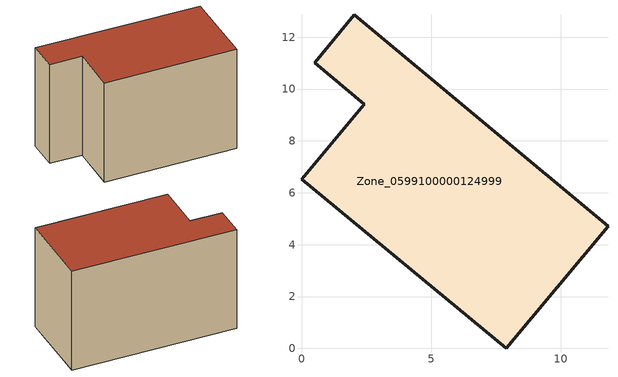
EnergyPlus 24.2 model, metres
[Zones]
Zone_0599100000124999
 floor ground (C_G): 11.81,4.72 7.89,0 0,6.52 2.43,9.41 0.5,11.02 2.04,12.87 z0
 wall outside (C_F): 7.89,0 11.81,4.72 2.04,12.87 0.5,11.02 2.43,9.41 0,6.52 7.89,0 z0:8.26
 roof outside (C_R): 0,6.52 7.89,0 11.81,4.72 2.04,12.87 0.5,11.02 2.43,9.41 z8.26
[BUILDING]
Pand.0599100000124999: North Axis=0; Terrain=City; Loads Convergence Tolerance Value=0.04; Temperature Convergence Tolerance Value=0.4; Solar Distribution=FullExterior; Maximum Number of Warmup Days=25; Minimum Number of Warmup Days=1
[Site:Location]
Rotterdam.The.Hague.AP_ZH_NLD Design_Conditions: Latitude=51.96; Longitude=4.45; Time Zone=1; Elevation=-4.5
[SITE:GROUNDTEMPERATURE:BUILDINGSURFACE]
18, 18, 18, 18, 18, 18, 18, 18, 18, 18, 18, 18
[MATERIAL] Thermal Absorptance=0.9; Solar Absorptance=0.7; Visible Absorptance=0.7
Name | Roughness | Thickness | Conductivity | Density | Specific Heat
G.TI.1946-1964 | MediumSmooth | 0.15 | 1 | 540 | 1210
F.TI.1946-1964 | Rough | 0.3 | 0.857143 | 1920 | 840
R.TI.1946-1964 | MediumRough | 0.2 | 0.277778 | 1500 | 1000
[CONSTRUCTION]
C_G: G.TI.1946-1964
C_F: F.TI.1946-1964
C_R: R.TI.1946-1964
[ZONE]
Zone_0599100000124999: Type=1; Multiplier=1; Ceiling Height=Autocalculate; Volume=Autocalculate; Floor Area=autocalculate; Part of Total Floor Area=Yes
[ZONEINFILTRATION:DESIGNFLOWRATE]
Infil_Zone_0599100000124999: Zone or ZoneList or Space or SpaceList=Zone_0599100000124999; Schedule=AlwaysOn; Design Flow Rate Calculation Method=Flow/Area; Flow Rate per Floor Area=0.003; Constant Term Coefficient=1; Temperature Term Coefficient=0; Velocity Term Coefficient=0; Velocity Squared Term Coefficient=0
[HVACTEMPLATE:ZONE:IDEALLOADSAIRSYSTEM]
Zone_0599100000124999: Maximum Heating Supply Air Temperature=50; Minimum Cooling Supply Air Temperature=13; Maximum Heating Supply Air Humidity Ratio=0.0156; Minimum Cooling Supply Air Humidity Ratio=0.0077; Heating Limit=NoLimit; Cooling Limit=NoLimit; Dehumidification Control Type=ConstantSensibleHeatRatio; Cooling Sensible Heat Ratio=0.7; Dehumidification Setpoint=60; Humidification Control Type=None; Humidification Setpoint=30; Outdoor Air Method=None; Outdoor Air Flow Rate per Person=0.00944; Outdoor Air Flow Rate per Zone Floor Area=0; Outdoor Air Flow Rate per Zone=0; Demand Controlled Ventilation Type=None; Outdoor Air Economizer Type=NoEconomizer; Heat Recovery Type=None; Sensible Heat Recovery Effectiveness=0.7; Latent Heat Recovery Effectiveness=0.65
[ZONECONTROL:THERMOSTAT]
ThermostatControl_Zone_0599100000124999: Zone or ZoneList=Zone_0599100000124999; Control Type Schedule=DualSetpointControlType; Control 1=Thermostat_Zone_0599100000124999; Temperature Difference Between Cutout And Setpoint=0
[THERMOSTATSETPOINT:DUALSETPOINT]
Thermostat_Zone_0599100000124999: Heating Setpoint Temperature Schedule=HeatingSetpoint_Zone_0599100000124999; Cooling Setpoint Temperature Schedule=CoolingSetpoint_Zone_0599100000124999
[SCHEDULE:COMPACT]
HeatingSetpoint_Zone_0599100000124999: Through: 12/31, For: AllDays, Until: 24:00, 21
CoolingSetpoint_Zone_0599100000124999: Through: 12/31, For: AllDays, Until: 24:00, 24
DualSetpointControlType: Through: 12/31, For: AllDays, Until: 24:00, 4
AlwaysOn: Through: 12/31, For: AllDays, Until: 24:00, 1
